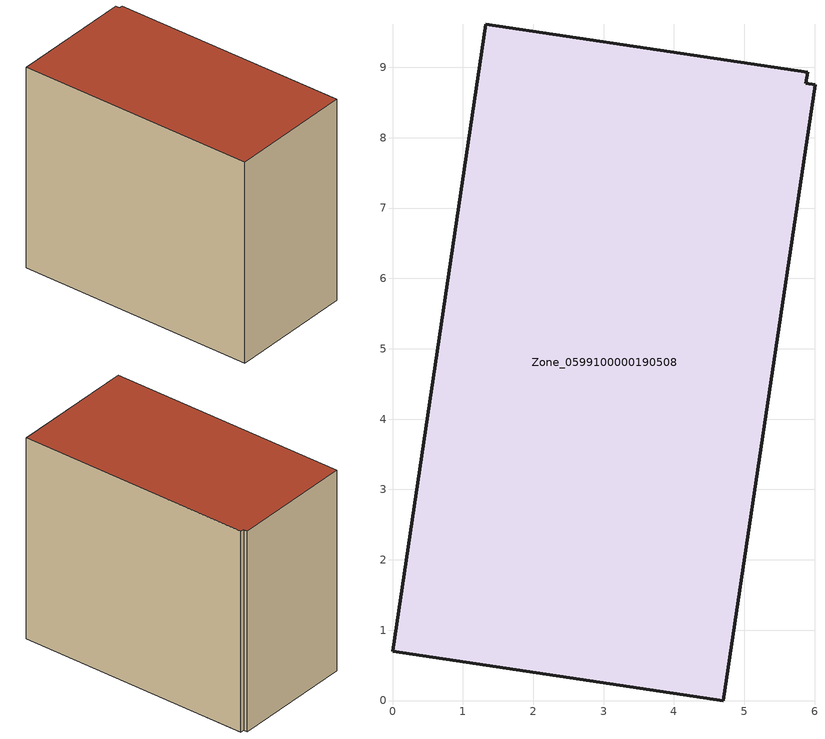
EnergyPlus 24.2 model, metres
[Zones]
Zone_0599100000190508
 floor ground (C_G): 0,0.7 1.33,9.61 5.9,8.93 5.88,8.78 6.01,8.76 4.7,0 z0
 wall outside (C_F): 1.33,9.61 0,0.7 4.7,0 6.01,8.76 5.88,8.78 5.9,8.93 1.33,9.61 z0:7.71
 roof outside (C_R): 0,0.7 4.7,0 6.01,8.76 5.88,8.78 5.9,8.93 1.33,9.61 z7.71
[BUILDING]
Pand.0599100000190508: North Axis=0; Terrain=City; Loads Convergence Tolerance Value=0.04; Temperature Convergence Tolerance Value=0.4; Solar Distribution=FullExterior; Maximum Number of Warmup Days=25; Minimum Number of Warmup Days=1
[Site:Location]
Rotterdam.The.Hague.AP_ZH_NLD Design_Conditions: Latitude=51.96; Longitude=4.45; Time Zone=1; Elevation=-4.5
[SITE:GROUNDTEMPERATURE:BUILDINGSURFACE]
18, 18, 18, 18, 18, 18, 18, 18, 18, 18, 18, 18
[MATERIAL] Thermal Absorptance=0.9; Solar Absorptance=0.7; Visible Absorptance=0.7
Name | Roughness | Thickness | Conductivity | Density | Specific Heat
G.TC.1946-1964 | MediumSmooth | 0.15 | 1 | 540 | 1210
F.TC.1946-1964 | Rough | 0.3 | 0.857143 | 1920 | 840
R.TC.1946-1964 | MediumRough | 0.2 | 0.235294 | 1500 | 1000
[CONSTRUCTION]
C_G: G.TC.1946-1964
C_F: F.TC.1946-1964
C_R: R.TC.1946-1964
[ZONE]
Zone_0599100000190508: Type=1; Multiplier=1; Ceiling Height=Autocalculate; Volume=Autocalculate; Floor Area=autocalculate; Part of Total Floor Area=Yes
[ZONEINFILTRATION:DESIGNFLOWRATE]
Infil_Zone_0599100000190508: Zone or ZoneList or Space or SpaceList=Zone_0599100000190508; Schedule=AlwaysOn; Design Flow Rate Calculation Method=Flow/Area; Flow Rate per Floor Area=0.003; Constant Term Coefficient=1; Temperature Term Coefficient=0; Velocity Term Coefficient=0; Velocity Squared Term Coefficient=0
[HVACTEMPLATE:ZONE:IDEALLOADSAIRSYSTEM]
Zone_0599100000190508: Maximum Heating Supply Air Temperature=50; Minimum Cooling Supply Air Temperature=13; Maximum Heating Supply Air Humidity Ratio=0.0156; Minimum Cooling Supply Air Humidity Ratio=0.0077; Heating Limit=NoLimit; Cooling Limit=NoLimit; Dehumidification Control Type=ConstantSensibleHeatRatio; Cooling Sensible Heat Ratio=0.7; Dehumidification Setpoint=60; Humidification Control Type=None; Humidification Setpoint=30; Outdoor Air Method=None; Outdoor Air Flow Rate per Person=0.00944; Outdoor Air Flow Rate per Zone Floor Area=0; Outdoor Air Flow Rate per Zone=0; Demand Controlled Ventilation Type=None; Outdoor Air Economizer Type=NoEconomizer; Heat Recovery Type=None; Sensible Heat Recovery Effectiveness=0.7; Latent Heat Recovery Effectiveness=0.65
[ZONECONTROL:THERMOSTAT]
ThermostatControl_Zone_0599100000190508: Zone or ZoneList=Zone_0599100000190508; Control Type Schedule=DualSetpointControlType; Control 1=Thermostat_Zone_0599100000190508; Temperature Difference Between Cutout And Setpoint=0
[THERMOSTATSETPOINT:DUALSETPOINT]
Thermostat_Zone_0599100000190508: Heating Setpoint Temperature Schedule=HeatingSetpoint_Zone_0599100000190508; Cooling Setpoint Temperature Schedule=CoolingSetpoint_Zone_0599100000190508
[SCHEDULE:COMPACT]
HeatingSetpoint_Zone_0599100000190508: Through: 12/31, For: AllDays, Until: 24:00, 21
CoolingSetpoint_Zone_0599100000190508: Through: 12/31, For: AllDays, Until: 24:00, 24
DualSetpointControlType: Through: 12/31, For: AllDays, Until: 24:00, 4
AlwaysOn: Through: 12/31, For: AllDays, Until: 24:00, 1
